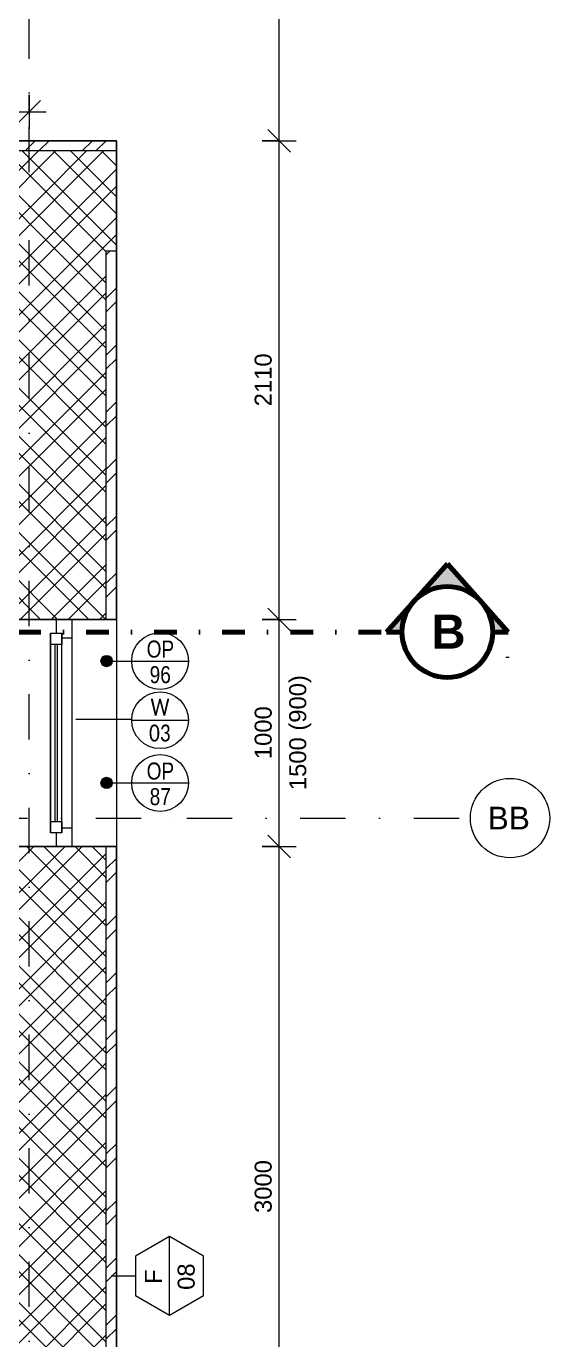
# Model space of a CAD drawing. Header units: millimetres. Extents: x -8633 to 38101, y -2985 to 57546.
# Drawn here: x 20808 to 23116, y 48504 to 54292 of the extents above; entities that cross this region are included whole.
import ezdxf

# ---------------------------------------------------------------- set-up
doc = ezdxf.new("R2010")
doc.units = ezdxf.units.MM
for name, pattern in [('HA_DashDot_10mm-S3mm', [500, 200, -150, 0, -150]), ('HA_DashDot_4mm-S1mm', [200, 100, -50, 0, -50]), ('HA_DashDot_6mm-S2mm', [300, 100, -100, 0, -100])]:
    doc.linetypes.add(name, pattern=pattern)
for name, color, linetype, lineweight in [('A-____-____-DIMS', 9, 'Continuous', 5), ('A-____-____-DIMS-50', 9, 'Continuous', 5), ('A-GENM-____-IDEN', 9, 'Continuous', 9), ('A-GLAZ-____-IDEN', 9, 'Continuous', 9), ('A-GLAZ-____-MCUT', 9, 'Continuous', 5), ('A-GLAZ-____-OTLN', 9, 'Continuous', 5), ('A-WALL-____-IDEN', 9, 'Continuous', 9), ('A-WALL-____-MCUT', 9, 'Continuous', 25), ('A-WALL-____-OTLN', 9, 'Continuous', 9), ('A-WALL-____-PATT', 9, 'Continuous', 25), ('G-____-____-SYMB', 9, 'HA_DashDot_4mm-S1mm', 9), ('S-GRID-____-IDEN', 9, 'Continuous', 9), ('S-GRID-____-OTLN', 9, 'Continuous', 5)]:
    doc.layers.add(name, color=color, linetype=linetype, lineweight=lineweight)
doc.styles.add('Arial', font='arial.ttf', dxfattribs={"height": 100})
doc.styles.add('Arial_1', font='arial.ttf', dxfattribs={"height": 75})
doc.styles.add('Arial_2', font='arial.ttf', dxfattribs={"width": 0.8, "height": 75})
doc.styles.add('Arial_3', font='arial.ttf', dxfattribs={"height": 50})
doc.styles.add('Arial_B_1', font='arialbd.ttf', dxfattribs={"height": 150})
doc.styles.add('Calibri', font='calibri.ttf', dxfattribs={"width": 0.8, "height": 75})
doc.dimstyles.new('Inner_Dimensions', dxfattribs={"dimscale": 304.8, "dimtxt": 76.519455, "dimasz": 0.328084, "dimexe": 0.246063, "dimexo": 0.0625, "dimgap": 0.032808, "dimtad": 1, "dimdec": 0, "dimzin": 0, "dimdsep": 46, "dimtxsty": 'Arial_1', "dimblk1": 'OBLIQUE', "dimblk2": 'OBLIQUE', "dimsah": 1, "dimcen": 0.09, "dimdle": 0.246063, "dimazin": 0, "dimtfac": 1, "dimtdec": 4, "dimtix": 1, "dimtmove": 0, "dimatfit": 3, "dimfxl": 0.246063, "dimfxlon": 1, "dimtvp": 1, "dimtolj": 1, "dimtzin": 0, "dimlwd": 9, "dimlwe": 9, "dimarcsym": 2})
pattern_1 = [(45, (0, 0), (-106.066, 106.066), []), (45, (75, 0), (-106.066, 106.066), []), (315, (0, 0), (106.066, 106.066), []), (315, (75, 0), (106.066, 106.066), [])]
pattern_2 = [(45, (0, 0), (-125.7236, 125.7236), []), (45, (0, 190.5), (-125.7236, 125.7236), [])]

# ---------------------------------------------------------------- blocks, each defined once
blk = doc.blocks.new('HA_WD_SinglePanel - 1000x1500-1670803-DPS_1NP - B')
at = {"layer": 'A-GLAZ-____-MCUT'}
for p, q in [((-420, 70), (-500, 70)), ((-420, 25), (-420, 70)), ((500, 70), (420, 70)), ((420, 70), (420, 25)), ((-500, 0), (-440, 0)), ((-440, -25), (-440, 25)), ((-440, 25), (-390, 25)), ((-390, 25), (-390, -25)), ((390, 5), (-390, 5)), ((390, -25), (390, 25)), ((390, 25), (440, 25)), ((440, 25), (440, -25)), ((440, 0), (500, 0)), ((-390, -25), (-440, -25)), ((390, -5), (-390, -5)), ((440, -25), (390, -25))]:
    blk.add_line(p, q, dxfattribs=at)
at = {"layer": 'A-GLAZ-____-OTLN'}
for p, q in [((420, 70), (-420, 70)), ((440, 25), (-440, 25)), ((-440, -25), (-440, 25)), ((390, 25), (-390, 25)), ((440, 25), (440, -25)), ((-440, -25), (440, -25)), ((390, -25), (-390, -25))]:
    blk.add_line(p, q, dxfattribs=at)
blk = doc.blocks.new('Grid - Radius 3_5mm-353793-DPS_1NP - B')
at = {"layer": 'S-GRID-____-IDEN'}
blk.add_circle((0, 0), 3.5, dxfattribs=at)
blk = doc.blocks.new('DIMBLOCK79-DPS_1NP - B')
at = {"layer": 'A-____-____-DIMS-50', "lineweight": 9}
for p, q in [((21922.5, 50677.7), (21872.5, 50727.7)), ((21847.5, 50677.7), (21997.5, 50677.7)), ((21922.5, 50677.7), (21847.5, 50677.7)), ((21922.5, 47677.7), (21922.5, 50677.7)), ((21922.5, 50677.7), (21972.5, 50627.7)), ((21922.5, 47677.7), (21872.5, 47727.7)), ((21847.5, 47677.7), (21997.5, 47677.7)), ((21922.5, 47677.7), (21847.5, 47677.7)), ((21922.5, 47677.7), (21972.5, 47627.7))]:
    blk.add_line(p, q, dxfattribs=at)
at = {"layer": 'A-____-____-DIMS-50', "color": 0, "lineweight": 9, "insert": (21815.1, 49062.4), "char_height": 75, "width": 276.883, "attachment_point": 1, "rotation": 90, "line_spacing_factor": 0.941778, "style": 'Arial_1'}
blk.add_mtext('3000', dxfattribs=at)
blk = doc.blocks.new('_Oblique')
at = {"color": 0, "linetype": 'ByBlock', "lineweight": -2}
blk.add_line((-0.5, -0.5), (0.5, 0.5), dxfattribs=at)
blk = doc.blocks.new('DIMBLOCK80-DPS_1NP - B')
at = {"layer": 'A-____-____-DIMS-50', "lineweight": 9}
for p, q in [((21922.5, 51677.7), (21872.5, 51727.7)), ((21847.5, 51677.7), (21997.5, 51677.7)), ((21922.5, 51677.7), (21847.5, 51677.7)), ((21922.5, 50677.7), (21922.5, 51677.7)), ((21922.5, 51677.7), (21972.5, 51627.7)), ((21922.5, 50677.7), (21872.5, 50727.7)), ((21847.5, 50677.7), (21997.5, 50677.7)), ((21922.5, 50677.7), (21847.5, 50677.7)), ((21922.5, 50677.7), (21972.5, 50627.7))]:
    blk.add_line(p, q, dxfattribs=at)
at = {"layer": 'A-____-____-DIMS-50', "color": 0, "lineweight": 9, "insert": (21815.1, 51062.4), "char_height": 75, "width": 276.883, "attachment_point": 1, "rotation": 90, "line_spacing_factor": 0.941778, "style": 'Arial_1'}
blk.add_mtext('1000', dxfattribs=at)
blk = doc.blocks.new('DIMBLOCK81-DPS_1NP - B')
at = {"layer": 'A-____-____-DIMS-50', "lineweight": 9}
for p, q in [((21922.5, 53787.7), (21872.5, 53837.7)), ((21847.5, 53787.7), (21997.5, 53787.7)), ((21922.5, 53787.7), (21847.5, 53787.7)), ((21922.5, 51677.7), (21922.5, 53787.7)), ((21922.5, 53787.7), (21972.5, 53737.7)), ((21922.5, 51677.7), (21872.5, 51727.7)), ((21847.5, 51677.7), (21997.5, 51677.7)), ((21922.5, 51677.7), (21847.5, 51677.7)), ((21922.5, 51677.7), (21972.5, 51627.7))]:
    blk.add_line(p, q, dxfattribs=at)
at = {"layer": 'A-____-____-DIMS-50', "color": 0, "lineweight": 9, "insert": (21815.1, 52617.4), "char_height": 75, "width": 276.883, "attachment_point": 1, "rotation": 90, "line_spacing_factor": 0.941778, "style": 'Arial_1'}
blk.add_mtext('2110', dxfattribs=at)
blk = doc.blocks.new('DIMBLOCK82-DPS_1NP - B')
at = {"layer": 'A-____-____-DIMS-50', "lineweight": 9}
for p, q in [((21922.5, 55987.7), (21872.5, 56037.7)), ((21922.5, 53787.7), (21922.5, 56062.7)), ((21857.9, 55987.7), (21997.5, 55987.7)), ((21922.5, 55987.7), (21857.9, 55987.7)), ((21922.5, 55987.7), (21972.5, 55937.7)), ((21922.5, 53787.7), (21872.5, 53837.7)), ((21847.5, 53787.7), (21997.5, 53787.7)), ((21922.5, 53787.7), (21847.5, 53787.7)), ((21922.5, 53787.7), (21972.5, 53737.7))]:
    blk.add_line(p, q, dxfattribs=at)
at = {"layer": 'A-____-____-DIMS-50', "color": 0, "lineweight": 9, "insert": (21815.1, 54772.4), "char_height": 75, "width": 276.883, "attachment_point": 1, "rotation": 90, "line_spacing_factor": 0.941778, "style": 'Arial_1'}
blk.add_mtext('2200', dxfattribs=at)
blk = doc.blocks.new('HA_TAG_WD - Type Mark-1536199-DPS_1NP - B')
at = {"layer": 'A-GLAZ-____-IDEN'}
blk.add_line((-2.5, 0), (2.5, 0), dxfattribs=at)
blk.add_circle((0, 0), 2.5, dxfattribs=at)
blk = doc.blocks.new('HA_TAG_GM_Products - Generic-588599-DPS_1NP - B')
at = {"layer": 'A-GENM-____-IDEN'}
blk.add_line((-2.5, 0), (2.5, 0), dxfattribs=at)
blk.add_circle((0, 0), 2.5, dxfattribs=at)
blk = doc.blocks.new('Section - With Sheet Number-366786-DPS_1NP - B')
at = {"layer": 'G-____-____-SYMB', "linetype": 'Continuous', "lineweight": 5}
h = blk.add_hatch(color=256, dxfattribs=at)
edge = h.paths.add_edge_path()
edge.add_line((1.37, 0), (0, 0))
edge.add_arc((-4, 0), 4, 0, 180)
edge.add_line((-8, 0), (-9.37, 0))
edge.add_line((-9.37, 0), (-4, 6))
edge.add_line((-4, 6), (1.37, 0))
at = {"layer": 'G-____-____-SYMB', "linetype": 'Continuous', "lineweight": 100}
for p, q in [((-4, 6), (-9.37, 0)), ((1.37, 0), (-4, 6)), ((-9.37, 0), (-8, 0)), ((0, 0), (1.37, 0))]:
    blk.add_line(p, q, dxfattribs=at)
blk.add_circle((-4, 0), 4, dxfattribs=at)
blk.add_arc((-4, 0), 4, 0, 180, dxfattribs=at)
blk = doc.blocks.new('DIMBLOCK239-DPS_1NP - B')
at = {"layer": 'A-____-____-DIMS-50', "lineweight": 9}
for p, q in [((20470.7, 53840), (20470.7, 53990)), ((20470.7, 53915), (20520.7, 53965)), ((20820.7, 53990), (20820.7, 53840)), ((20820.7, 53915), (20820.7, 53990)), ((20820.7, 53915), (20870.7, 53965)), ((20395.7, 53915), (20895.7, 53915)), ((20470.7, 53915), (20420.7, 53865)), ((20470.7, 53915), (20470.7, 53840)), ((20820.7, 53915), (20770.7, 53865))]:
    blk.add_line(p, q, dxfattribs=at)
at = {"layer": 'A-____-____-DIMS-50', "color": 0, "lineweight": 9, "insert": (20559.2, 54022.4), "char_height": 75, "width": 207.662, "attachment_point": 1, "line_spacing_factor": 0.941778, "style": 'Arial_1'}
blk.add_mtext('350', dxfattribs=at)
blk = doc.blocks.new('HA_TAG_WA_Partitions - Group _ Type Mark-556634-DPS_1NP - B')
at = {"layer": 'A-WALL-____-IDEN'}
for p, q in [((-1.73, 3), (-3.46, 0)), ((1.73, 3), (-1.73, 3)), ((3.46, 0), (1.73, 3)), ((-3.46, 0), (3.46, 0)), ((-3.46, 0), (-1.73, -3)), ((1.73, -3), (3.46, 0)), ((-1.73, -3), (1.73, -3))]:
    blk.add_line(p, q, dxfattribs=at)

msp = doc.modelspace()

# ---------------------------------------------------------------- hatches: boundary and pattern name
at = {"layer": 'A-GENM-____-IDEN'}
h = msp.add_hatch(color=256, dxfattribs=at)
edge = h.paths.add_edge_path()
edge.add_arc((21162.5, 51494.9), 25, 0, 360)
h = msp.add_hatch(color=256, dxfattribs=at)
edge = h.paths.add_edge_path()
edge.add_arc((21162.5, 50957.4), 25, 0, 360)
at = {"layer": 'A-WALL-____-PATT', "lineweight": 5}
h = msp.add_hatch(dxfattribs=at)
h.set_pattern_fill('FP_3', color=256, style=0, pattern_type=2)
h.set_pattern_definition(pattern_2)
h.paths.add_polyline_path([(21160.7, 53742.7), (21205.7, 53742.7), (21205.7, 53787.7), (15585.7, 53787.7), (15585.7, 53742.7), (20602.6, 53742.7)])
h = msp.add_hatch(dxfattribs=at)
h.set_pattern_fill('FP_1', color=256, style=0, pattern_type=2)
h.set_pattern_definition(pattern_1)
h.paths.add_polyline_path([(21160.7, 53302.7), (21205.7, 53302.7), (21205.7, 53742.7), (15585.7, 53742.7), (15585.7, 53302.7), (20720.7, 53302.7)])
h.paths.add_polyline_path([(20520.7, 53640.4), (20420.7, 53640.4), (20420.7, 53740.4), (20520.7, 53740.4), (20520.7, 53673.2)])
h = msp.add_hatch(dxfattribs=at)
h.set_pattern_fill('FP_1', color=256, style=0, pattern_type=2)
h.set_pattern_definition(pattern_1)
h.paths.add_polyline_path([(20720.7, 43612.7), (21160.7, 43612.7), (21160.7, 46677.7), (20720.7, 46677.7), (20720.7, 44052.7)])
h.paths.add_polyline_path([(20720.7, 47677.7), (21160.7, 47677.7), (21160.7, 50677.7), (20720.7, 50677.7), (20720.7, 48698)])
h.paths.add_polyline_path([(21160.7, 51677.7), (21160.7, 53302.7), (20720.7, 53302.7), (20720.7, 51677.7)])
h = msp.add_hatch(dxfattribs=at)
h.set_pattern_fill('FP_3', color=256, style=0, pattern_type=2)
h.set_pattern_definition(pattern_2)
h.paths.add_polyline_path([(21160.7, 43567.7), (21205.7, 43567.7), (21205.7, 46677.7), (21160.7, 46677.7), (21160.7, 43612.7)])
h.paths.add_polyline_path([(21160.7, 47677.7), (21205.7, 47677.7), (21205.7, 50677.7), (21160.7, 50677.7), (21160.7, 48698)])
h.paths.add_polyline_path([(21205.7, 51677.7), (21205.7, 53302.7), (21160.7, 53302.7), (21160.7, 51677.7)])

# ---------------------------------------------------------------- linework, layer by layer
at = {"layer": 'A-GENM-____-IDEN'}
for p, q in [((21162.5, 51494.9), (21273, 51494.9)), ((21162.5, 50957.4), (21273, 50957.4))]:
    msp.add_line(p, q, dxfattribs=at)
for centre in [(21162.5, 51494.9), (21162.5, 50957.4)]:
    msp.add_circle(centre, 25, dxfattribs=at)
at = {"layer": 'A-GLAZ-____-IDEN'}
msp.add_line((21026.5, 51238.3), (21273, 51238.3), dxfattribs=at)
at = {"layer": 'A-WALL-____-IDEN'}
msp.add_line((21183.2, 48785.1), (21290, 48785.1), dxfattribs=at)
at = {"layer": 'A-WALL-____-MCUT'}
for p, q in [((21205.7, 53787.7), (15630.7, 53787.7)), ((21205.7, 51677.7), (21205.7, 53787.7)), ((20720.7, 51677.7), (21205.7, 51677.7)), ((21205.7, 50677.7), (20720.7, 50677.7)), ((21205.7, 47677.7), (21205.7, 50677.7))]:
    msp.add_line(p, q, dxfattribs=at)
at = {"layer": 'A-WALL-____-MCUT', "lineweight": 9}
for p, q in [((21205.7, 53742.7), (15585.7, 53742.7)), ((21160.7, 53302.7), (21205.7, 53302.7)), ((21160.7, 51677.7), (21160.7, 53302.7)), ((21160.7, 47677.7), (21160.7, 50677.7))]:
    msp.add_line(p, q, dxfattribs=at)
at = {"layer": 'A-WALL-____-OTLN'}
msp.add_line((21205.7, 51677.7), (21205.7, 50677.7), dxfattribs=at)
at = {"layer": 'G-____-____-SYMB', "linetype": 'HA_DashDot_6mm-S2mm', "lineweight": 100}
msp.add_line((20472, 51622.7), (22464.5, 51622.7), dxfattribs=at)
at = {"layer": 'S-GRID-____-OTLN', "linetype": 'HA_DashDot_10mm-S3mm', "lineweight": 9}
for p, q in [((20820.7, 38646.2), (20820.7, 55921.8)), ((-6891.4, 50802.7), (21515.9, 50802.7)), ((21515.9, 50802.7), (22765.9, 50802.7))]:
    msp.add_line(p, q, dxfattribs=at)

# ---------------------------------------------------------------- block references
at = {"layer": 'A-GENM-____-IDEN', "xscale": 49.99999999999998, "yscale": 49.99999999999998, "zscale": 49.99999999999998}
for p in [(21398, 51494.9), (21398, 50957.4)]:
    msp.add_blockref('HA_TAG_GM_Products - Generic-588599-DPS_1NP - B', p, dxfattribs=at)
at = {"layer": 'A-GLAZ-____-IDEN', "xscale": 49.99999999999998, "yscale": 49.99999999999998, "zscale": 49.99999999999998}
msp.add_blockref('HA_TAG_WD - Type Mark-1536199-DPS_1NP - B', (21398, 51233.9), dxfattribs=at)
at = {"layer": 'A-GLAZ-____-OTLN', "rotation": 269.9999999999998}
msp.add_blockref('HA_WD_SinglePanel - 1000x1500-1670803-DPS_1NP - B', (20940.7, 51177.7), dxfattribs=at)
at = {"layer": 'A-WALL-____-IDEN', "xscale": 49.99999999999998, "yscale": 49.99999999999998, "zscale": 49.99999999999998, "rotation": 89.99999999999972}
msp.add_blockref('HA_TAG_WA_Partitions - Group _ Type Mark-556634-DPS_1NP - B', (21440, 48785.1), dxfattribs=at)
at = {"layer": 'G-____-____-SYMB', "linetype": 'Continuous', "lineweight": 100, "extrusion": (0, 0, -1), "xscale": 49.99999999999998, "yscale": 49.99999999999998, "zscale": 49.99999999999998}
msp.add_blockref('Section - With Sheet Number-366786-DPS_1NP - B', (-22464.5, 51622.7), dxfattribs=at)
at = {"layer": 'S-GRID-____-IDEN', "xscale": 49.99999999999998, "yscale": 49.99999999999998, "zscale": 49.99999999999998, "rotation": 269.9999999999996}
msp.add_blockref('Grid - Radius 3_5mm-353793-DPS_1NP - B', (22940.9, 50802.7), dxfattribs=at)

# ---------------------------------------------------------------- texts
at = {"layer": 'A-GENM-____-IDEN', "lineweight": 5, "char_height": 75, "attachment_point": 1, "style": 'Arial_2'}
for s, insert, width in [('OP', (21339, 51585), 147.51), ('96', (21352.2, 51472.3), 115.443), ('OP', (21339, 51047.5), 147.51), ('87', (21352.2, 50934.8), 115.443)]:
    msp.add_mtext(s, dxfattribs=dict(at, insert=insert, width=width))
at = {"layer": 'A-GLAZ-____-IDEN', "lineweight": 5, "insert": (21967.3, 50925.9), "char_height": 75, "width": 629.325, "attachment_point": 1, "rotation": 90, "style": 'Arial_1'}
msp.add_mtext('1500 (900)', dxfattribs=at)
at = {"layer": 'A-GLAZ-____-IDEN', "lineweight": 5, "char_height": 75, "attachment_point": 1, "style": 'Calibri'}
for s, insert, width in [('W', (21356.2, 51329.2), 105.823), ('03', (21349.6, 51214.9), 121.856)]:
    msp.add_mtext(s, dxfattribs=dict(at, insert=insert, width=width))
at = {"layer": 'A-WALL-____-IDEN', "lineweight": 5, "char_height": 75, "attachment_point": 1, "rotation": 90, "style": 'Arial_1'}
for s, insert, width in [('F', (21331.1, 48750.1), 80.169), ('08', (21475.6, 48723.6), 144.304)]:
    msp.add_mtext(s, dxfattribs=dict(at, insert=insert, width=width))
at = {"layer": 'G-____-____-SYMB', "linetype": 'Continuous', "lineweight": 5, "attachment_point": 1}
for s, insert, char_height, width, style in [('\\fArial|b1|i0|c0|p34|;B', (22593.9, 51699.4), 150, 184.388, 'Arial_B_1'), ('-', (22918, 51542.4), 50, 28.059, 'Arial_3')]:
    msp.add_mtext(s, dxfattribs=dict(at, insert=insert, char_height=char_height, width=width, style=style))
at = {"layer": 'S-GRID-____-IDEN', "lineweight": 5, "insert": (22842.1, 50852.8), "char_height": 100, "width": 232.489, "attachment_point": 1, "style": 'Arial'}
msp.add_mtext('BB', dxfattribs=at)

# ---------------------------------------------------------------- dimensions: what is measured, and where the dimension line sits
at = {"layer": 'A-____-____-DIMS', "lineweight": 9}
for base, p1, p2, override, picture, middle in [((21922.5, 55987.7), (21847.5, 53787.7), (21857.9, 55987.7), {"dimpost": '<>', "dimfxl": 2200.024512}, 'DIMBLOCK82-DPS_1NP - B', (21874.2, 54887.7)), ((21922.5, 53787.7), (21847.5, 51677.7), (21847.5, 53787.7), {"dimpost": '<>', "dimfxl": 2110}, 'DIMBLOCK81-DPS_1NP - B', (21874.2, 52732.7)), ((21922.5, 51677.7), (21847.5, 50677.7), (21847.5, 51677.7), {"dimpost": '<>', "dimfxl": 1000}, 'DIMBLOCK80-DPS_1NP - B', (21874.2, 51177.7)), ((21922.5, 50677.7), (21847.5, 47677.7), (21847.5, 50677.7), {"dimpost": '<>', "dimfxl": 3000}, 'DIMBLOCK79-DPS_1NP - B', (21874.2, 49177.7))]:
    dim = msp.add_linear_dim(base=base, p1=p1, p2=p2, angle=90, dimstyle='Inner_Dimensions', override=override, dxfattribs=at)
    dim.commit()
    dim.dimension.update_dxf_attribs({"geometry": picture, "text_midpoint": middle})
dim = msp.add_linear_dim(base=(20820.7, 53915), p1=(20470.7, 53840), p2=(20820.7, 53990), dimstyle='Inner_Dimensions', override={"dimpost": '<>', "dimfxl": 380.788655}, dxfattribs=at)
dim.commit()
dim.dimension.update_dxf_attribs({"geometry": 'DIMBLOCK239-DPS_1NP - B', "text_midpoint": (20645.7, 53963.3)})

doc.saveas('drawing.dxf')
